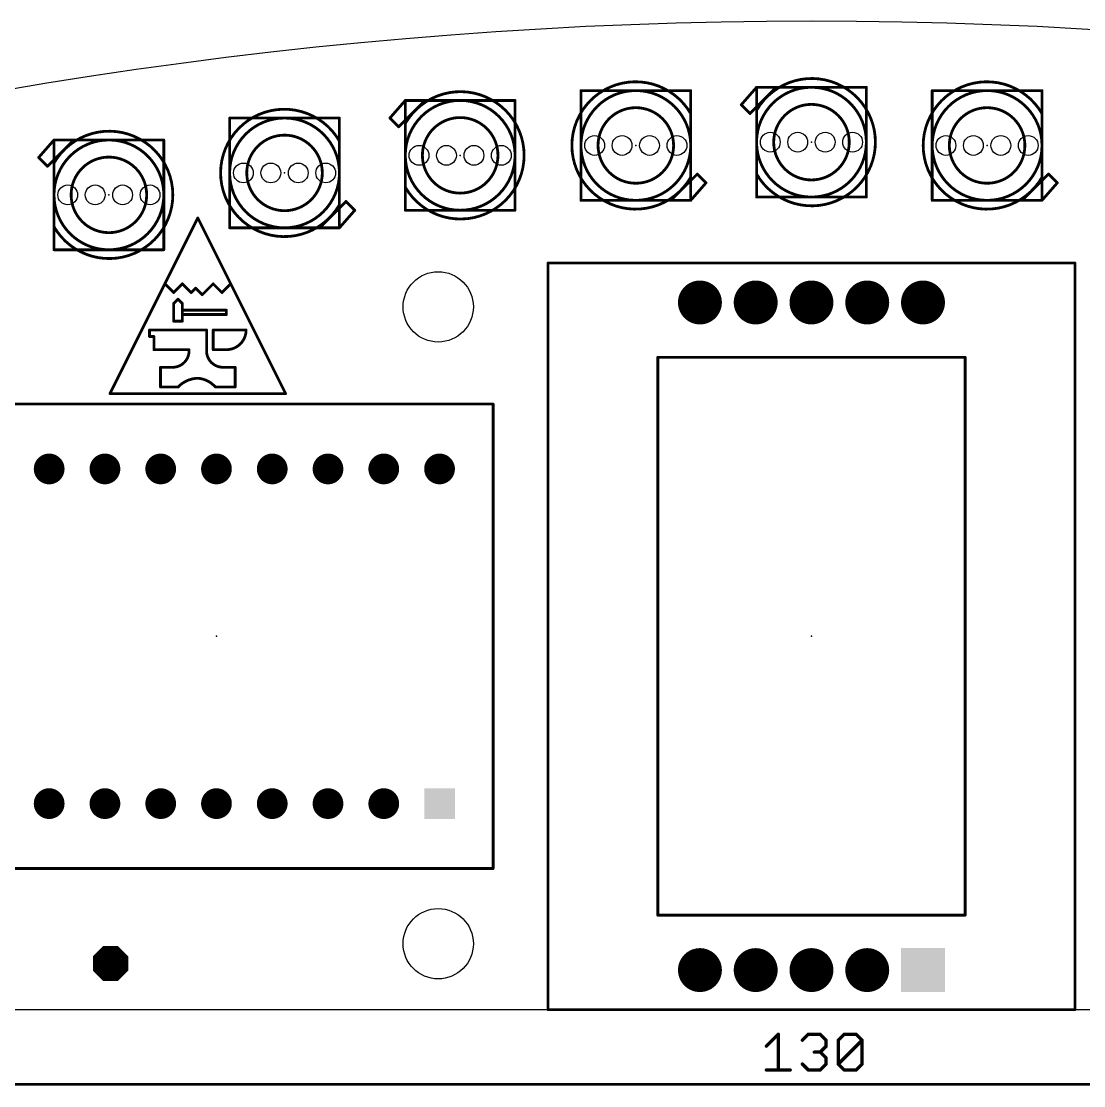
# Model space of a CAD drawing. Extents: x -5 to 135, y -5 to 45.
# Drawn here: x 29.01 to 77.4, y -3.46 to 45 of the extents above; entities that cross this region are included whole.
import ezdxf

# ---------------------------------------------------------------- set-up
doc = ezdxf.new("R2010")
doc.units = 0
for name, color, linetype in [('17', 82, 'CONTINUOUS'), ('20', 7, 'CONTINUOUS'), ('22', 253, 'CONTINUOUS'), ('24', 7, 'CONTINUOUS'), ('47', 253, 'CONTINUOUS')]:
    doc.layers.add(name, color=color, linetype=linetype)

# ---------------------------------------------------------------- blocks, each defined once
blk = doc.blocks.new('SQUAREP')
blk.add_solid([(-0.5, -0.5), (0.5, -0.5), (-0.5, 0.5), (0.5, 0.5)])
blk = doc.blocks.new('ROUNDP')
at = {"const_width": 0.5}
blk.add_lwpolyline([(0, -0.25, 1), (0, 0.25, 1), (0, -0.25)], format="xyb", dxfattribs=at)
blk = doc.blocks.new('OCTAGONP')
at = {"const_width": 0.5}
blk.add_lwpolyline([(-0.25, -0.1036), (-0.25, 0.1036), (-0.1036, 0.25), (0.1036, 0.25), (0.25, 0.1036), (0.25, -0.1036), (0.1036, -0.25), (-0.1036, -0.25), (-0.25, -0.1036), (-0.25, 0.1036)], dxfattribs=at)

msp = doc.modelspace()

# ---------------------------------------------------------------- linework, layer by layer
at = {"layer": '20'}
msp.add_line((0, 0), (130, 0), dxfattribs=at)
for centre, radius in [((55.125, 39.35), 0.45), ((56.375, 39.35), 0.45), ((57.625, 39.35), 0.45), ((58.875, 39.35), 0.45), ((63.125, 39.5), 0.45), ((64.375, 39.5), 0.45), ((65.625, 39.5), 0.45), ((66.875, 39.5), 0.45), ((71.125, 39.35), 0.45), ((72.375, 39.35), 0.45), ((73.625, 39.35), 0.45), ((74.875, 39.35), 0.45), ((47.125, 38.9), 0.45), ((48.375, 38.9), 0.45), ((49.625, 38.9), 0.45), ((50.875, 38.9), 0.45), ((39.125, 38.1), 0.45), ((40.375, 38.1), 0.45), ((41.625, 38.1), 0.45), ((42.875, 38.1), 0.45), ((31.125, 37.1), 0.45), ((32.375, 37.1), 0.45), ((33.625, 37.1), 0.45), ((34.875, 37.1), 0.45), ((48, 32), 1.6), ((48, 3), 1.6)]:
    msp.add_circle(centre, radius, dxfattribs=at)
msp.add_arc((65, -171.1537), 216.1581, 72.5, 107.5, dxfattribs=at)
at = {"layer": '22'}
for points, const_width in [([(59.5, 40.8, 3.7321), (59.5, 37.9)], 0.127), ([(62.5, 38.05, 3.7321), (62.5, 40.95)], 0.127), ([(75.5, 40.8, 3.7321), (75.5, 37.9)], 0.127), ([(46.5, 37.45, 3.7321), (46.5, 40.35)], 0.127), ([(54.5, 41.8818, 1), (54.5, 41.8182)], 0.0635), ([(54.5318, 41.85, 1), (54.4682, 41.85)], 0.0635), ([(57, 36.85, 1), (57, 41.85, 1), (57, 36.85)], 0.127), ([(59.5318, 41.85, 1), (59.4682, 41.85)], 0.0635), ([(59.5, 41.8182, 1), (59.5, 41.8818)], 0.0635), ([(62.5, 42.0318, 1), (62.5, 41.9682)], 0.0635), ([(62.5318, 42, 1), (62.4682, 42)], 0.0635), ([(65, 37, 1), (65, 42, 1), (65, 37)], 0.127), ([(62.5239, 41.9791, 1), (62.4761, 42.0209)], 0.0635), ([(63.4, 42.0318, 1), (63.4, 41.9682)], 0.0635), ([(63.4225, 41.9775, 1), (63.3775, 42.0225)], 0.0635), ([(63.4, 41.9682, 1), (63.4, 42.0318)], 0.0635), ([(67.5318, 42, 1), (67.4682, 42)], 0.0635), ([(67.5, 41.9682, 1), (67.5, 42.0318)], 0.0635), ([(70.5318, 41.85, 1), (70.4682, 41.85)], 0.0635), ([(70.5, 41.8818, 1), (70.5, 41.8182)], 0.0635), ([(73, 36.85, 1), (73, 41.85, 1), (73, 36.85)], 0.127), ([(75.5318, 41.85, 1), (75.4682, 41.85)], 0.0635), ([(75.5, 41.8182, 1), (75.5, 41.8818)], 0.0635), ([(46.5, 41.4318, 1), (46.5, 41.3682)], 0.0635), ([(46.5318, 41.4, 1), (46.4682, 41.4)], 0.0635), ([(49, 36.4, 1), (49, 41.4, 1), (49, 36.4)], 0.127), ([(46.5239, 41.3791, 1), (46.4761, 41.4209)], 0.0635), ([(47.4, 41.4318, 1), (47.4, 41.3682)], 0.0635), ([(47.4225, 41.3775, 1), (47.3775, 41.4225)], 0.0635), ([(47.4, 41.3682, 1), (47.4, 41.4318)], 0.0635), ([(51.5318, 41.4, 1), (51.4682, 41.4)], 0.0635), ([(51.5, 41.3682, 1), (51.5, 41.4318)], 0.0635), ([(61.8225, 41.2225, 1), (61.7775, 41.1775)], 0.0635), ([(61.7761, 41.2209, 1), (61.8239, 41.1791)], 0.0635), ([(65, 37.7795, 1), (65, 41.2205, 1), (65, 37.7795)], 0.127), ([(43.5, 39.55, 3.7321), (43.5, 36.65)], 0.127), ([(57, 37.6295, 1), (57, 41.0705, 1), (57, 37.6295)], 0.127), ([(59.5318, 40.8, 1), (59.4682, 40.8)], 0.0635), ([(59.4725, 40.7841, 1), (59.5275, 40.8159)], 0.0635), ([(62.1775, 40.8225, 1), (62.2225, 40.7775)], 0.0635), ([(62.1775, 40.7775, 1), (62.2225, 40.8225)], 0.0635), ([(62.4775, 41.1225, 1), (62.5225, 41.0775)], 0.0635), ([(62.5318, 41.1, 1), (62.4682, 41.1)], 0.0635), ([(62.4682, 41.1, 1), (62.5318, 41.1)], 0.0635), ([(62.5318, 40.95, 1), (62.4682, 40.95)], 0.0635), ([(62.4725, 40.9659, 1), (62.5275, 40.9341)], 0.0635), ([(62.5225, 41.0775, 1), (62.4775, 41.1225)], 0.0635), ([(73, 37.6295, 1), (73, 41.0705, 1), (73, 37.6295)], 0.127), ([(75.5318, 40.8, 1), (75.4682, 40.8)], 0.0635), ([(75.4725, 40.7841, 1), (75.5275, 40.8159)], 0.0635), ([(38.5, 40.6318, 1), (38.5, 40.5682)], 0.0635), ([(38.5318, 40.6, 1), (38.4682, 40.6)], 0.0635), ([(41, 35.6, 1), (41, 40.6, 1), (41, 35.6)], 0.127), ([(43.5318, 40.6, 1), (43.4682, 40.6)], 0.0635), ([(43.5, 40.5682, 1), (43.5, 40.6318)], 0.0635), ([(45.8225, 40.6225, 1), (45.7775, 40.5775)], 0.0635), ([(45.7761, 40.6209, 1), (45.8239, 40.5791)], 0.0635), ([(46.1775, 40.2225, 1), (46.2225, 40.1775)], 0.0635), ([(46.1775, 40.1775, 1), (46.2225, 40.2225)], 0.0635), ([(46.4775, 40.5225, 1), (46.5225, 40.4775)], 0.0635), ([(46.5318, 40.5, 1), (46.4682, 40.5)], 0.0635), ([(46.4682, 40.5, 1), (46.5318, 40.5)], 0.0635), ([(46.5318, 40.35, 1), (46.4682, 40.35)], 0.0635), ([(46.4725, 40.3659, 1), (46.5275, 40.3341)], 0.0635), ([(46.5225, 40.4775, 1), (46.4775, 40.5225)], 0.0635), ([(49, 37.1795, 1), (49, 40.6205, 1), (49, 37.1795)], 0.127), ([(30.5, 35.65, 3.7321), (30.5, 38.55)], 0.127), ([(41, 36.3795, 1), (41, 39.8205, 1), (41, 36.3795)], 0.127), ([(30.5, 39.6318, 1), (30.5, 39.5682)], 0.0635), ([(33, 34.6, 1), (33, 39.6, 1), (33, 34.6)], 0.127), ([(30.5317, 39.6, 1), (30.4683, 39.6)], 0.0635), ([(30.5239, 39.5791, 1), (30.4761, 39.6209)], 0.0635), ([(31.4, 39.6318, 1), (31.4, 39.5682)], 0.0635), ([(31.4225, 39.5775, 1), (31.3775, 39.6225)], 0.0635), ([(31.4, 39.5682, 1), (31.4, 39.6318)], 0.0635), ([(35.5318, 39.6, 1), (35.4682, 39.6)], 0.0635), ([(35.5, 39.5682, 1), (35.5, 39.6318)], 0.0635), ([(43.5318, 39.55, 1), (43.4682, 39.55)], 0.0635), ([(43.4725, 39.5341, 1), (43.5275, 39.5659)], 0.0635), ([(29.8225, 38.8225, 1), (29.7775, 38.7775)], 0.0635), ([(29.7761, 38.8209, 1), (29.8239, 38.7791)], 0.0635), ([(33, 35.3795, 1), (33, 38.8205, 1), (33, 35.3795)], 0.127), ([(30.1775, 38.4225, 1), (30.2225, 38.3775)], 0.0635), ([(30.1775, 38.3775, 1), (30.2225, 38.4225)], 0.0635), ([(30.4775, 38.7225, 1), (30.5225, 38.6775)], 0.0635), ([(30.4725, 38.5659, 1), (30.5275, 38.5341)], 0.0635), ([(30.5317, 38.7, 1), (30.4683, 38.7)], 0.0635), ([(30.4683, 38.7, 1), (30.5317, 38.7)], 0.0635), ([(30.5317, 38.55, 1), (30.4683, 38.55)], 0.0635), ([(30.5225, 38.6775, 1), (30.4775, 38.7225)], 0.0635), ([(59.4682, 37.9, 1), (59.5318, 37.9)], 0.0635), ([(59.5318, 37.75, 1), (59.4682, 37.75)], 0.0635), ([(59.5275, 37.8841, 1), (59.4725, 37.9159)], 0.0635), ([(59.5225, 37.7275, 1), (59.4775, 37.7725)], 0.0635), ([(59.8225, 38.0725, 1), (59.7775, 38.0275)], 0.0635), ([(59.8225, 38.0275, 1), (59.7775, 38.0725)], 0.0635), ([(62.5275, 38.0659, 1), (62.4725, 38.0341)], 0.0635), ([(62.4682, 38.05, 1), (62.5318, 38.05)], 0.0635), ([(75.4682, 37.9, 1), (75.5318, 37.9)], 0.0635), ([(75.5318, 37.75, 1), (75.4682, 37.75)], 0.0635), ([(75.5275, 37.8841, 1), (75.4725, 37.9159)], 0.0635), ([(75.5225, 37.7275, 1), (75.4775, 37.7725)], 0.0635), ([(75.8225, 38.0725, 1), (75.7775, 38.0275)], 0.0635), ([(75.8225, 38.0275, 1), (75.7775, 38.0725)], 0.0635), ([(46.5275, 37.4659, 1), (46.4725, 37.4341)], 0.0635), ([(46.4682, 37.45, 1), (46.5318, 37.45)], 0.0635), ([(59.4775, 37.7725, 1), (59.5225, 37.7275)], 0.0635), ([(59.4682, 37.75, 1), (59.5318, 37.75)], 0.0635), ([(60.2239, 37.6291, 1), (60.1761, 37.6709)], 0.0635), ([(60.1775, 37.6275, 1), (60.2225, 37.6725)], 0.0635), ([(75.4775, 37.7725, 1), (75.5225, 37.7275)], 0.0635), ([(75.4682, 37.75, 1), (75.5318, 37.75)], 0.0635), ([(76.2239, 37.6291, 1), (76.1761, 37.6709)], 0.0635), ([(76.1775, 37.6275, 1), (76.2225, 37.6725)], 0.0635), ([(43.8225, 36.8225, 1), (43.7775, 36.7775)], 0.0635), ([(43.8225, 36.7775, 1), (43.7775, 36.8225)], 0.0635), ([(54.5, 36.8818, 1), (54.5, 36.8182)], 0.0635), ([(54.4682, 36.85, 1), (54.5318, 36.85)], 0.0635), ([(58.5775, 36.8725, 1), (58.6225, 36.8275)], 0.0635), ([(58.6, 36.8818, 1), (58.6, 36.8182)], 0.0635), ([(58.6, 36.8182, 1), (58.6, 36.8818)], 0.0635), ([(59.4761, 36.8709, 1), (59.5239, 36.8291)], 0.0635), ([(59.4682, 36.85, 1), (59.5318, 36.85)], 0.0635), ([(59.5, 36.8182, 1), (59.5, 36.8818)], 0.0635), ([(62.5, 37.0318, 1), (62.5, 36.9682)], 0.0635), ([(62.4682, 37, 1), (62.5318, 37)], 0.0635), ([(67.4682, 37, 1), (67.5318, 37)], 0.0635), ([(67.5, 36.9682, 1), (67.5, 37.0318)], 0.0635), ([(70.5, 36.8818, 1), (70.5, 36.8182)], 0.0635), ([(70.4682, 36.85, 1), (70.5318, 36.85)], 0.0635), ([(74.6, 36.8818, 1), (74.6, 36.8182)], 0.0635), ([(74.5775, 36.8725, 1), (74.6225, 36.8275)], 0.0635), ([(74.6, 36.8182, 1), (74.6, 36.8818)], 0.0635), ([(75.4682, 36.85, 1), (75.5318, 36.85)], 0.0635), ([(75.4761, 36.8709, 1), (75.5239, 36.8291)], 0.0635), ([(75.5, 36.8182, 1), (75.5, 36.8818)], 0.0635), ([(43.4775, 36.5225, 1), (43.5225, 36.4775)], 0.0635), ([(43.4682, 36.65, 1), (43.5318, 36.65)], 0.0635), ([(43.5318, 36.5, 1), (43.4682, 36.5)], 0.0635), ([(43.4682, 36.5, 1), (43.5318, 36.5)], 0.0635), ([(43.5275, 36.6341, 1), (43.4725, 36.6659)], 0.0635), ([(43.5225, 36.4775, 1), (43.4775, 36.5225)], 0.0635), ([(44.2239, 36.3791, 1), (44.1761, 36.4209)], 0.0635), ([(44.1775, 36.3775, 1), (44.2225, 36.4225)], 0.0635), ([(46.5, 36.4318, 1), (46.5, 36.3682)], 0.0635), ([(46.4682, 36.4, 1), (46.5318, 36.4)], 0.0635), ([(51.4682, 36.4, 1), (51.5318, 36.4)], 0.0635), ([(51.5, 36.3682, 1), (51.5, 36.4318)], 0.0635), ([(37.0784, 36.0642, 1), (37.0216, 36.0358)], 0.0635), ([(37.0784, 36.0358, 1), (37.0216, 36.0642)], 0.0635), ([(30.5275, 35.6659, 1), (30.4725, 35.6341)], 0.0635), ([(30.4683, 35.65, 1), (30.5317, 35.65)], 0.0635), ([(38.5, 35.6318, 1), (38.5, 35.5682)], 0.0635), ([(38.4682, 35.6, 1), (38.5318, 35.6)], 0.0635), ([(42.5775, 35.6225, 1), (42.6225, 35.5775)], 0.0635), ([(42.6, 35.6318, 1), (42.6, 35.5682)], 0.0635), ([(42.6, 35.5682, 1), (42.6, 35.6318)], 0.0635), ([(43.4761, 35.6209, 1), (43.5239, 35.5791)], 0.0635), ([(43.4682, 35.6, 1), (43.5318, 35.6)], 0.0635), ([(43.5, 35.5682, 1), (43.5, 35.6318)], 0.0635), ([(30.5, 34.6318, 1), (30.5, 34.5682)], 0.0635), ([(30.4683, 34.6, 1), (30.5317, 34.6)], 0.0635), ([(35.4682, 34.6, 1), (35.5318, 34.6)], 0.0635), ([(35.5, 34.5682, 1), (35.5, 34.6318)], 0.0635), ([(53.0318, 34, 1), (52.9682, 34)], 0.0635), ([(53, 34.0318, 1), (53, 33.9682)], 0.0635), ([(77.0318, 34, 1), (76.9682, 34)], 0.0635), ([(77, 33.9682, 1), (77, 34.0318)], 0.0635), ([(35.5725, 33.0725, 1), (35.5275, 33.0275)], 0.0635), ([(35.5216, 33.0642, 1), (35.5784, 33.0358)], 0.0635), ([(35.5784, 33.0358, 1), (35.5216, 33.0642)], 0.0635), ([(36.3725, 33.0725, 1), (36.3275, 33.0275)], 0.0635), ([(36.3725, 33.0275, 1), (36.3275, 33.0725)], 0.0635), ([(37.7725, 33.0725, 1), (37.7275, 33.0275)], 0.0635), ([(37.7725, 33.0275, 1), (37.7275, 33.0725)], 0.0635), ([(38.5784, 33.0642, 1), (38.5216, 33.0358)], 0.0635), ([(38.5216, 33.0358, 1), (38.5784, 33.0642)], 0.0635), ([(38.5725, 33.0275, 1), (38.5275, 33.0725)], 0.0635), ([(35.9275, 32.6725, 1), (35.9725, 32.6275)], 0.0635), ([(35.9275, 32.6275, 1), (35.9725, 32.6725)], 0.0635), ([(36.7275, 32.6725, 1), (36.7725, 32.6275)], 0.0635), ([(36.7275, 32.6275, 1), (36.7725, 32.6725)], 0.0635), ([(36.9725, 32.8725, 1), (36.9275, 32.8275)], 0.0635), ([(36.9725, 32.8275, 1), (36.9275, 32.8725)], 0.0635), ([(37.2275, 32.5725, 1), (37.2725, 32.5275)], 0.0635), ([(37.2275, 32.5275, 1), (37.2725, 32.5725)], 0.0635), ([(38.1275, 32.6725, 1), (38.1725, 32.6275)], 0.0635), ([(38.1275, 32.6275, 1), (38.1725, 32.6725)], 0.0635), ([(35.9275, 32.1725, 1), (35.9725, 32.1275)], 0.0635), ([(35.9818, 32.15, 1), (35.9183, 32.15)], 0.0635), ([(36.1725, 32.3725, 1), (36.1275, 32.3275)], 0.0635), ([(36.1725, 32.3275, 1), (36.1275, 32.3725)], 0.0635), ([(36.3818, 32.15, 1), (36.3182, 32.15)], 0.0635), ([(36.3275, 32.1275, 1), (36.3725, 32.1725)], 0.0635), ([(36.3818, 31.85, 1), (36.3182, 31.85)], 0.0635), ([(36.3182, 31.85, 1), (36.3818, 31.85)], 0.0635), ([(36.3818, 31.65, 1), (36.3182, 31.65)], 0.0635), ([(36.3182, 31.65, 1), (36.3818, 31.65)], 0.0635), ([(36.35, 31.8818, 1), (36.35, 31.8183)], 0.0635), ([(36.35, 31.6818, 1), (36.35, 31.6183)], 0.0635), ([(38.3818, 31.85, 1), (38.3182, 31.85)], 0.0635), ([(38.3182, 31.65, 1), (38.3818, 31.65)], 0.0635), ([(38.35, 31.8183, 1), (38.35, 31.8818)], 0.0635), ([(38.35, 31.6183, 1), (38.35, 31.6818)], 0.0635), ([(35.95, 31.3818, 1), (35.95, 31.3183)], 0.0635), ([(35.9183, 31.35, 1), (35.9818, 31.35)], 0.0635), ([(36.3182, 31.35, 1), (36.3818, 31.35)], 0.0635), ([(36.35, 31.3183, 1), (36.35, 31.3818)], 0.0635), ([(34.8818, 30.95, 1), (34.8182, 30.95)], 0.0635), ([(34.8182, 30.65, 1), (34.8818, 30.65)], 0.0635), ([(34.85, 30.9818, 1), (34.85, 30.9183)], 0.0635), ([(34.85, 30.6818, 1), (34.85, 30.6183)], 0.0635), ([(35.0818, 30.65, 1), (35.0183, 30.65)], 0.0635), ([(35.05, 30.6183, 1), (35.05, 30.6818)], 0.0635), ([(37.4818, 30.95, 1), (37.4183, 30.95)], 0.0635), ([(37.45, 30.9183, 1), (37.45, 30.9818)], 0.0635), ([(37.75, 30.9818, 1), (37.75, 30.9183)], 0.0635), ([(37.7818, 30.95, 1), (37.7182, 30.95)], 0.0635), ([(38.35, 30.05, 0.4142), (39.25, 30.95)], 0.127), ([(39.2818, 30.95, 1), (39.2182, 30.95)], 0.0635), ([(39.25, 30.9183, 1), (39.25, 30.9818)], 0.0635), ([(35.05, 30.0817, 1), (35.05, 30.0183)], 0.0635), ([(35.0183, 30.05, 1), (35.0818, 30.05)], 0.0635), ([(35.95, 29.25, 0.4142), (36.65, 30.05)], 0.127), ([(36.6817, 30.0521, 1), (36.6183, 30.0479)], 0.0635), ([(36.65, 30.0183, 1), (36.65, 30.0817)], 0.0635), ([(37.45, 30.05, 0.4142), (38.15, 29.25)], 0.127), ([(37.4183, 30.05, 1), (37.4818, 30.05)], 0.0635), ([(37.4817, 30.0479, 1), (37.4183, 30.0521)], 0.0635), ([(37.75, 30.0817, 1), (37.75, 30.0183)], 0.0635), ([(37.7182, 30.05, 1), (37.7818, 30.05)], 0.0635), ([(38.35, 30.0817, 1), (38.35, 30.0183)], 0.0635), ([(38.35, 30.0183, 1), (38.35, 30.0817)], 0.0635), ([(58, 29.7318, 1), (58, 29.6683)], 0.0635), ([(58.0318, 29.7, 1), (57.9682, 29.7)], 0.0635), ([(72.0318, 29.7, 1), (71.9682, 29.7)], 0.0635), ([(72, 29.6683, 1), (72, 29.7318)], 0.0635), ([(35.3818, 29.25, 1), (35.3182, 29.25)], 0.0635), ([(35.35, 29.2817, 1), (35.35, 29.2183)], 0.0635), ([(35.9479, 29.2817, 1), (35.9521, 29.2183)], 0.0635), ([(35.95, 29.2183, 1), (35.95, 29.2817)], 0.0635), ([(38.15, 29.2817, 1), (38.15, 29.2183)], 0.0635), ([(38.1479, 29.2183, 1), (38.1521, 29.2817)], 0.0635), ([(38.7818, 29.25, 1), (38.7182, 29.25)], 0.0635), ([(38.75, 29.2183, 1), (38.75, 29.2817)], 0.0635), ([(37.05, 28.75, 0.1989), (36.15, 28.35)], 0.127), ([(37.85, 28.35, 0.1989), (37.05, 28.75)], 0.127), ([(37.0523, 28.7817, 1), (37.0477, 28.7183)], 0.0635), ([(37.0508, 28.7183, 1), (37.0492, 28.7817)], 0.0635), ([(33.05, 28.0817, 1), (33.05, 28.0183)], 0.0635), ([(35.3182, 28.35, 1), (35.3818, 28.35)], 0.0635), ([(35.35, 28.3818, 1), (35.35, 28.3183)], 0.0635), ([(36.127, 28.3719, 1), (36.173, 28.3281)], 0.0635), ([(36.15, 28.3183, 1), (36.15, 28.3818)], 0.0635), ([(37.85, 28.3818, 1), (37.85, 28.3183)], 0.0635), ([(37.826, 28.3292, 1), (37.874, 28.3708)], 0.0635), ([(38.7182, 28.35, 1), (38.7818, 28.35)], 0.0635), ([(38.75, 28.3183, 1), (38.75, 28.3818)], 0.0635), ([(41.05, 28.0183, 1), (41.05, 28.0817)], 0.0635), ([(33.0216, 28.0642, 1), (33.0784, 28.0358)], 0.0635), ([(41.0216, 28.0358, 1), (41.0784, 28.0642)], 0.0635), ([(50.5318, 27.575, 1), (50.4682, 27.575)], 0.0635), ([(50.5, 27.5433, 1), (50.5, 27.6068)], 0.0635), ([(50.4682, 6.425, 1), (50.5318, 6.425)], 0.0635), ([(50.5, 6.3933, 1), (50.5, 6.4568)], 0.0635), ([(58, 4.3317, 1), (58, 4.2683)], 0.0635), ([(72, 4.2683, 1), (72, 4.3317)], 0.0635), ([(57.9682, 4.3, 1), (58.0318, 4.3)], 0.0635), ([(71.9682, 4.3, 1), (72.0318, 4.3)], 0.0635), ([(53, 0.0318, 1), (53, -0.0318)], 0.0635), ([(52.9682, 0, 1), (53.0318, 0)], 0.0635), ([(76.9682, 0, 1), (77.0318, 0)], 0.0635), ([(77, -0.0318, 1), (77, 0.0318)], 0.0635)]:
    msp.add_lwpolyline(points, format="xyb", dxfattribs=dict(at, const_width=const_width))
at = {"layer": '22', "const_width": 0.127}
for points in [[(54.5, 41.85), (54.5, 36.85)], [(59.5, 41.85), (54.5, 41.85)], [(59.5, 37.75), (59.5, 41.85)], [(61.8, 41.2), (62.5, 42)], [(63.4, 42), (62.5, 42)], [(62.5, 42), (62.5, 41.1)], [(63.4, 42), (62.5, 41.1)], [(67.5, 42), (63.4, 42)], [(67.5, 37), (67.5, 42)], [(70.5, 41.85), (70.5, 36.85)], [(75.5, 41.85), (70.5, 41.85)], [(75.5, 37.75), (75.5, 41.85)], [(45.8, 40.6), (46.5, 41.4)], [(47.4, 41.4), (46.5, 41.4)], [(46.5, 41.4), (46.5, 40.5)], [(47.4, 41.4), (46.5, 40.5)], [(51.5, 41.4), (47.4, 41.4)], [(51.5, 36.4), (51.5, 41.4)], [(62.2, 40.8), (61.8, 41.2)], [(59.5, 40.8), (59.5, 37.9)], [(62.5, 41.1), (62.2, 40.8)], [(62.5, 41.1), (62.5, 37)], [(62.5, 38.05), (62.5, 40.95)], [(75.5, 40.8), (75.5, 37.9)], [(38.5, 40.6), (38.5, 35.6)], [(43.5, 40.6), (38.5, 40.6)], [(43.5, 36.5), (43.5, 40.6)], [(46.2, 40.2), (45.8, 40.6)], [(46.5, 40.5), (46.2, 40.2)], [(46.5, 40.5), (46.5, 36.4)], [(46.5, 37.45), (46.5, 40.35)], [(29.8, 38.8), (30.5, 39.6)], [(31.4, 39.6), (30.5, 39.6)], [(30.5, 39.6), (30.5, 38.7)], [(31.4, 39.6), (30.5, 38.7)], [(35.5, 39.6), (31.4, 39.6)], [(35.5, 34.6), (35.5, 39.6)], [(43.5, 39.55), (43.5, 36.65)], [(30.2, 38.4), (29.8, 38.8)], [(30.5, 38.7), (30.2, 38.4)], [(30.5, 38.7), (30.5, 34.6)], [(30.5, 35.65), (30.5, 38.55)], [(58.6, 36.85), (59.5, 37.75)], [(59.5, 37.75), (59.8, 38.05)], [(59.5, 36.85), (59.5, 37.75)], [(59.8, 38.05), (60.2, 37.65)], [(74.6, 36.85), (75.5, 37.75)], [(75.5, 37.75), (75.8, 38.05)], [(75.5, 36.85), (75.5, 37.75)], [(75.8, 38.05), (76.2, 37.65)], [(60.2, 37.65), (59.5, 36.85)], [(76.2, 37.65), (75.5, 36.85)], [(43.5, 36.5), (43.8, 36.8)], [(43.8, 36.8), (44.2, 36.4)], [(54.5, 36.85), (58.6, 36.85)], [(58.6, 36.85), (59.5, 36.85)], [(62.5, 37), (67.5, 37)], [(70.5, 36.85), (74.6, 36.85)], [(74.6, 36.85), (75.5, 36.85)], [(42.6, 35.6), (43.5, 36.5)], [(43.5, 35.6), (43.5, 36.5)], [(44.2, 36.4), (43.5, 35.6)], [(46.5, 36.4), (51.5, 36.4)], [(35.55, 33.05), (37.05, 36.05)], [(37.05, 36.05), (38.55, 33.05)], [(38.5, 35.6), (42.6, 35.6)], [(42.6, 35.6), (43.5, 35.6)], [(30.5, 34.6), (35.5, 34.6)], [(53, 0), (53, 34)], [(53, 34), (77, 34)], [(77, 34), (77, 0)], [(33.05, 28.05), (35.55, 33.05)], [(35.95, 32.65), (35.55, 33.05)], [(36.35, 33.05), (35.95, 32.65)], [(36.75, 32.65), (36.35, 33.05)], [(37.75, 33.05), (37.25, 32.55)], [(38.15, 32.65), (37.75, 33.05)], [(38.55, 33.05), (38.15, 32.65)], [(38.55, 33.05), (41.05, 28.05)], [(36.95, 32.85), (36.75, 32.65)], [(37.25, 32.55), (36.95, 32.85)], [(36.15, 32.35), (35.95, 32.15)], [(35.95, 32.15), (35.95, 31.35)], [(36.35, 32.15), (36.15, 32.35)], [(36.35, 31.85), (36.35, 32.15)], [(36.35, 31.65), (36.35, 31.85)], [(36.35, 31.85), (38.35, 31.85)], [(36.35, 31.35), (36.35, 31.65)], [(38.35, 31.65), (36.35, 31.65)], [(38.35, 31.85), (38.35, 31.65)], [(35.95, 31.35), (36.35, 31.35)], [(34.85, 30.65), (34.85, 30.95)], [(34.85, 30.95), (37.45, 30.95)], [(35.05, 30.65), (34.85, 30.65)], [(35.05, 30.05), (35.05, 30.65)], [(37.45, 30.95), (37.45, 30.05)], [(39.25, 30.95), (37.75, 30.95)], [(37.75, 30.95), (37.75, 30.05)], [(36.65, 30.05), (35.05, 30.05)], [(37.75, 30.05), (38.35, 30.05)], [(72, 29.7), (58, 29.7)], [(58, 29.7), (58, 4.3)], [(72, 4.3), (72, 29.7)], [(35.35, 28.35), (35.35, 29.25)], [(35.35, 29.25), (35.95, 29.25)], [(38.75, 29.25), (38.15, 29.25)], [(38.75, 29.25), (38.75, 28.35)], [(41.05, 28.05), (33.05, 28.05)], [(36.15, 28.35), (35.35, 28.35)], [(38.75, 28.35), (37.85, 28.35)], [(50.5, 27.575), (25.3, 27.575)], [(50.5, 6.425), (50.5, 27.575)], [(25.3, 6.425), (50.5, 6.425)], [(58, 4.3), (72, 4.3)], [(77, 0), (53, 0)]]:
    msp.add_lwpolyline(points, dxfattribs=at)
at = {"layer": '24'}
for p in [(57, 39.35), (65, 39.5), (73, 39.35), (49, 38.9), (41, 38.1), (33, 37.1), (37.05, 28.05), (37.9, 17), (65, 17)]:
    msp.add_point(p, dxfattribs=at)
at = {"layer": '47'}
for points, const_width in [([(62.9474, -1.6646), (63.4897, -1.1223)], 0.1524), ([(63.4897, -1.1223), (63.4897, -2.7493)], 0.1524), ([(64.5845, -1.3935), (64.8557, -1.1223)], 0.1524), ([(64.8557, -1.1223), (65.398, -1.1223)], 0.1524), ([(65.398, -1.1223), (65.6692, -1.3935)], 0.1524), ([(65.6692, -1.3935), (65.6692, -1.6646)], 0.1524), ([(66.2217, -1.3935), (66.4929, -1.1223)], 0.1524), ([(66.2217, -2.4781), (66.2217, -1.3935)], 0.1524), ([(66.2217, -2.4781), (67.3064, -1.3935)], 0.1524), ([(66.4929, -1.1223), (67.0352, -1.1223)], 0.1524), ([(67.0352, -1.1223), (67.3064, -1.3935)], 0.1524), ([(67.3064, -1.3935), (67.3064, -2.4781)], 0.1524), ([(65.398, -1.9358), (65.1269, -1.9358)], 0.1524), ([(65.6692, -1.6646), (65.398, -1.9358)], 0.1524), ([(65.398, -1.9358), (65.6692, -2.207)], 0.1524), ([(64.8557, -2.7493), (64.5845, -2.4781)], 0.1524), ([(65.6692, -2.4781), (65.398, -2.7493)], 0.1524), ([(65.6692, -2.207), (65.6692, -2.4781)], 0.1524), ([(66.4929, -2.7493), (66.2217, -2.4781)], 0.1524), ([(67.3064, -2.4781), (67.0352, -2.7493)], 0.1524), ([(62.9474, -2.7493), (64.032, -2.7493)], 0.1524), ([(65.398, -2.7493), (64.8557, -2.7493)], 0.1524), ([(67.0352, -2.7493), (66.4929, -2.7493)], 0.1524), ([(0, -3.4), (130, -3.4)], 0.13)]:
    msp.add_lwpolyline(points, dxfattribs=dict(at, const_width=const_width))
at = {"layer": '47', "const_width": 0.0762}
for points in [[(63.5278, -1.1223, 1), (63.4516, -1.1223)], [(63.5167, -1.1493, 1), (63.4628, -1.0954)], [(64.5576, -1.3665, 1), (64.6115, -1.4204)], [(64.8557, -1.0842, 1), (64.8557, -1.1604)], [(64.8826, -1.1493, 1), (64.8288, -1.0954)], [(65.425, -1.0954, 1), (65.3711, -1.1493)], [(65.398, -1.1604, 1), (65.398, -1.0842)], [(65.7073, -1.3935, 1), (65.6311, -1.3935)], [(65.6423, -1.4204, 1), (65.6961, -1.3665)], [(66.2598, -1.3935, 1), (66.1836, -1.3935)], [(66.1948, -1.3665, 1), (66.2486, -1.4204)], [(66.4929, -1.0842, 1), (66.4929, -1.1604)], [(66.5198, -1.1493, 1), (66.4659, -1.0954)], [(67.0621, -1.0954, 1), (67.0082, -1.1493)], [(67.0352, -1.1604, 1), (67.0352, -1.0842)], [(67.3445, -1.3935, 1), (67.2683, -1.3935)], [(67.3333, -1.4204, 1), (67.2794, -1.3665)], [(67.2794, -1.4204, 1), (67.3333, -1.3665)], [(62.9204, -1.6377, 1), (62.9743, -1.6916)], [(65.1269, -1.8977, 1), (65.1269, -1.9739)], [(65.425, -1.9089, 1), (65.3711, -1.9627)], [(65.3711, -1.9089, 1), (65.425, -1.9627)], [(65.398, -1.9739, 1), (65.398, -1.8977)], [(65.6311, -1.6646, 1), (65.7073, -1.6646)], [(65.6961, -1.6916, 1), (65.6423, -1.6377)], [(64.6115, -2.4512, 1), (64.5576, -2.5051)], [(65.7073, -2.207, 1), (65.6311, -2.207)], [(65.6423, -2.2339, 1), (65.6961, -2.18)], [(65.6961, -2.5051, 1), (65.6423, -2.4512)], [(66.2486, -2.4512, 1), (66.1948, -2.5051)], [(66.1948, -2.4512, 1), (66.2486, -2.5051)], [(67.3333, -2.5051, 1), (67.2794, -2.4512)], [(62.9474, -2.7112, 1), (62.9474, -2.7874)], [(63.4516, -2.7493, 1), (63.5278, -2.7493)], [(64.032, -2.7874, 1), (64.032, -2.7112)], [(64.8557, -2.7112, 1), (64.8557, -2.7874)], [(64.8288, -2.7762, 1), (64.8826, -2.7224)], [(65.3711, -2.7224, 1), (65.425, -2.7762)], [(65.398, -2.7874, 1), (65.398, -2.7112)], [(65.6311, -2.4781, 1), (65.7073, -2.4781)], [(66.1836, -2.4781, 1), (66.2598, -2.4781)], [(66.4929, -2.7112, 1), (66.4929, -2.7874)], [(66.4659, -2.7762, 1), (66.5198, -2.7224)], [(67.0082, -2.7224, 1), (67.0621, -2.7762)], [(67.0352, -2.7874, 1), (67.0352, -2.7112)], [(67.2683, -2.4781, 1), (67.3445, -2.4781)]]:
    msp.add_lwpolyline(points, format="xyb", dxfattribs=at)

# ---------------------------------------------------------------- block references
at = {"layer": '17', "rotation": 180}
for name, p, xscale, yscale in [('ROUNDP', (59.92, 32.2), 2, 2), ('ROUNDP', (59.92, 32.2), 2, 2), ('ROUNDP', (62.46, 32.2), 2, 2), ('ROUNDP', (62.46, 32.2), 2, 2), ('ROUNDP', (65, 32.2), 2, 2), ('ROUNDP', (65, 32.2), 2, 2), ('ROUNDP', (67.54, 32.2), 2, 2), ('ROUNDP', (67.54, 32.2), 2, 2), ('ROUNDP', (70.08, 32.2), 2, 2), ('ROUNDP', (70.08, 32.2), 2, 2), ('ROUNDP', (30.28, 24.62), 1.4, 1.4), ('ROUNDP', (30.28, 24.62), 1.4, 1.4), ('ROUNDP', (32.82, 24.62), 1.4, 1.4), ('ROUNDP', (32.82, 24.62), 1.4, 1.4), ('ROUNDP', (35.36, 24.62), 1.4, 1.4), ('ROUNDP', (35.36, 24.62), 1.4, 1.4), ('ROUNDP', (37.9, 24.62), 1.4, 1.4), ('ROUNDP', (37.9, 24.62), 1.4, 1.4), ('ROUNDP', (40.44, 24.62), 1.4, 1.4), ('ROUNDP', (40.44, 24.62), 1.4, 1.4), ('ROUNDP', (42.98, 24.62), 1.4, 1.4), ('ROUNDP', (42.98, 24.62), 1.4, 1.4), ('ROUNDP', (45.52, 24.62), 1.4, 1.4), ('ROUNDP', (45.52, 24.62), 1.4, 1.4), ('ROUNDP', (48.06, 24.62), 1.4, 1.4), ('ROUNDP', (48.06, 24.62), 1.4, 1.4), ('ROUNDP', (30.28, 9.38), 1.4, 1.4), ('ROUNDP', (30.28, 9.38), 1.4, 1.4), ('ROUNDP', (32.82, 9.38), 1.4, 1.4), ('ROUNDP', (32.82, 9.38), 1.4, 1.4), ('ROUNDP', (35.36, 9.38), 1.4, 1.4), ('ROUNDP', (35.36, 9.38), 1.4, 1.4), ('ROUNDP', (37.9, 9.38), 1.4, 1.4), ('ROUNDP', (37.9, 9.38), 1.4, 1.4), ('ROUNDP', (40.44, 9.38), 1.4, 1.4), ('ROUNDP', (40.44, 9.38), 1.4, 1.4), ('ROUNDP', (42.98, 9.38), 1.4, 1.4), ('ROUNDP', (42.98, 9.38), 1.4, 1.4), ('ROUNDP', (45.52, 9.38), 1.4, 1.4), ('ROUNDP', (45.52, 9.38), 1.4, 1.4), ('SQUAREP', (48.06, 9.38), 1.4, 1.4), ('SQUAREP', (48.06, 9.38), 1.4, 1.4), ('OCTAGONP', (33.08, 2.1), 1.6, 1.6), ('OCTAGONP', (33.08, 2.1), 1.6, 1.6), ('ROUNDP', (59.92, 1.8), 2, 2), ('ROUNDP', (59.92, 1.8), 2, 2), ('ROUNDP', (62.46, 1.8), 2, 2), ('ROUNDP', (62.46, 1.8), 2, 2), ('ROUNDP', (65, 1.8), 2, 2), ('ROUNDP', (65, 1.8), 2, 2), ('ROUNDP', (67.54, 1.8), 2, 2), ('ROUNDP', (67.54, 1.8), 2, 2), ('SQUAREP', (70.08, 1.8), 2, 2), ('SQUAREP', (70.08, 1.8), 2, 2)]:
    msp.add_blockref(name, p, dxfattribs=dict(at, xscale=xscale, yscale=yscale))

doc.saveas('drawing.dxf')
